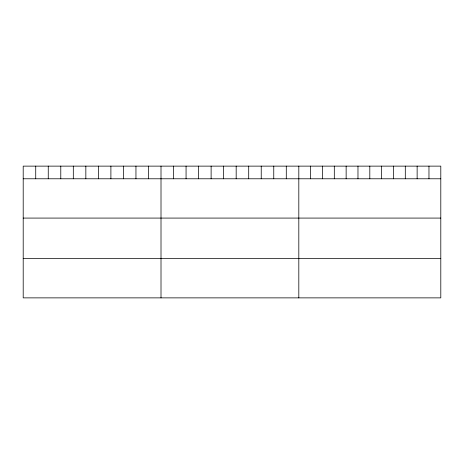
<?xml version="1.0" encoding="UTF-8"?>
<svg xmlns="http://www.w3.org/2000/svg" width="464" height="464" viewBox="0 0 464 464"><rect width="100%" height="100%" fill="white"/><g stroke="black" fill="none" stroke-linecap="round" stroke-linejoin="round"><path stroke-width="0.7" d="M440.8 178.779L440.8 297.871L23.2 297.871L23.2 166.129L440.8 166.129L440.8 178.779L23.2 178.779M23.2 218.08L440.8 218.08M23.2 258.57L440.8 258.57M428.968 166.129L428.968 178.779M417.136 166.129L417.136 178.779M405.304 166.129L405.304 178.779M393.472 166.129L393.472 178.779M381.64 166.129L381.64 178.779M369.808 166.129L369.808 178.779M357.976 166.129L357.976 178.779M346.144 166.129L346.144 178.779M334.312 166.129L334.312 178.779M322.48 166.129L322.48 178.779M310.648 166.129L310.648 178.779M298.816 166.129L298.816 297.871M286.288 166.129L286.288 178.779M273.76 166.129L273.76 178.779M261.232 166.129L261.232 178.779M248.704 166.129L248.704 178.779M236.176 166.129L236.176 178.779M223.648 166.129L223.648 178.779M211.12 166.129L211.12 178.779M198.592 166.129L198.592 178.779M186.064 166.129L186.064 178.779M173.536 166.129L173.536 178.779M161.008 166.129L161.008 297.871M148.48 166.129L148.48 178.779M135.952 166.129L135.952 178.779M123.424 166.129L123.424 178.779M110.896 166.129L110.896 178.779M98.368 166.129L98.368 178.779M85.84 166.129L85.84 178.779M73.312 166.129L73.312 178.779M60.784 166.129L60.784 178.779M48.256 166.129L48.256 178.779M35.728 166.129L35.728 178.779"/></g></svg>
